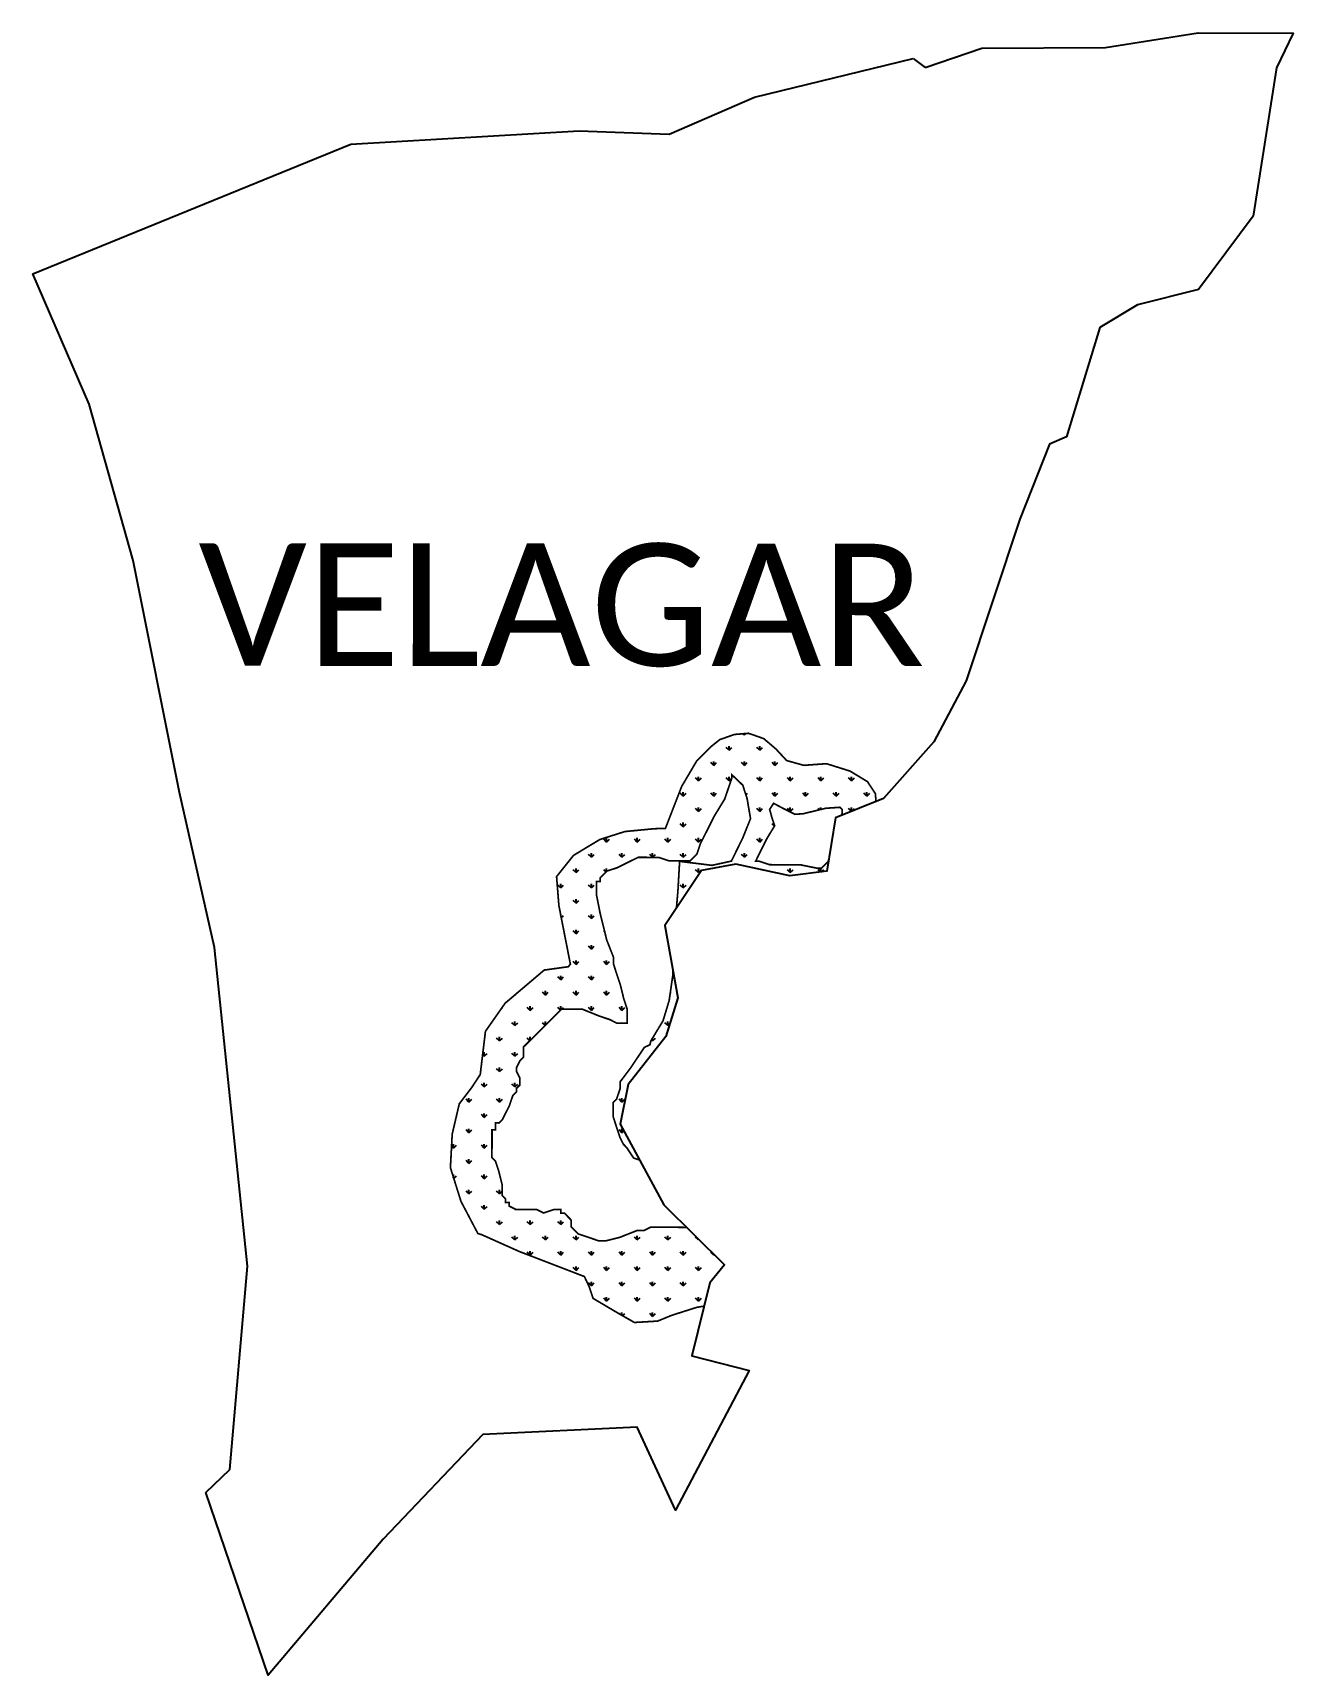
# Model space of a CAD drawing. Header units: metres. Extents: x 356579 to 358058, y 1742252 to 1744179.
import ezdxf

# ---------------------------------------------------------------- set-up
doc = ezdxf.new("R2010")
doc.units = ezdxf.units.M
doc.layers.add('MANGROOVES BUFFER ZONE', color=120, linetype='Continuous')
doc.layers.add('VILLAGE NAME', color=250, linetype='Continuous')

msp = doc.modelspace()

# ---------------------------------------------------------------- hatches: boundary and pattern name
at = {"layer": 'MANGROOVES BUFFER ZONE'}
h = msp.add_hatch(dxfattribs=at)
h.set_pattern_fill('GRASS', color=256)
h.paths.add_polyline_path([(357399, 1743207), (357376.2, 1743202), (357338.2, 1743206.7), (357336.2, 1743172.1), (357332.1, 1743123.6), (357330.1, 1743072.1), (357325.9, 1743043.2), (357318.7, 1743019.5), (357304.3, 1742995.7), (357303.4, 1742991.5), (357296.8, 1742988.3), (357280.5, 1742964), (357268.3, 1742947.8), (357268.3, 1742939.7), (357264.2, 1742927.5), (357260.1, 1742923.5), (357260.1, 1742919.4), (357260.1, 1742907.3), (357264.1, 1742895.1), (357268.1, 1742882.9), (357272.1, 1742874.8), (357276.1, 1742870.7), (357284.2, 1742858.5), (357296.4, 1742854.4), (357316.6, 1742842.2), (357340.9, 1742834), (357353.1, 1742829.9), (357357.1, 1742825.8), (357365.2, 1742821.7), (357369.2, 1742813.6), (357381.3, 1742797.3), (357385.4, 1742797.3), (357389.4, 1742785.1), (357393.5, 1742781), (357397.5, 1742777), (357393.4, 1742777), (357356.9, 1742777.1), (357332.6, 1742777.2), (357320.4, 1742777.2), (357304.2, 1742777.3), (357296.1, 1742773.3), (357288, 1742773.3), (357267.7, 1742765.3), (357251.4, 1742761.3), (357247.4, 1742761.3), (357243.3, 1742761.3), (357231.2, 1742765.4), (357219, 1742769.5), (357215, 1742773.6), (357210.9, 1742777.6), (357210.9, 1742781.7), (357210.9, 1742785.7), (357206.9, 1742789.8), (357202.9, 1742793.9), (357198.8, 1742793.9), (357198.8, 1742798), (357190.7, 1742798), (357178.5, 1742794), (357170.4, 1742798.1), (357166.4, 1742798.1), (357154.2, 1742798.1), (357146.1, 1742798.1), (357138, 1742802.2), (357138, 1742806.3), (357134, 1742806.3), (357134, 1742810.4), (357129.9, 1742814.4), (357129.9, 1742818.5), (357130, 1742826.6), (357126, 1742842.8), (357122, 1742855), (357117.9, 1742859.1), (357117.9, 1742863.2), (357118, 1742871.3), (357118, 1742883.4), (357118, 1742887.5), (357118, 1742891.6), (357122.1, 1742891.5), (357122.1, 1742895.6), (357122.1, 1742899.7), (357126.2, 1742899.6), (357130.2, 1742903.7), (357134.3, 1742911.8), (357138.4, 1742919.9), (357142.5, 1742932), (357146.6, 1742936.1), (357146.6, 1742940.1), (357150.7, 1742944.2), (357150.7, 1742948.2), (357150.7, 1742952.3), (357146.7, 1742960.4), (357146.7, 1742964.5), (357150.8, 1742972.6), (357154.8, 1742976.6), (357154.9, 1742980.7), (357154.9, 1742984.7), (357154.9, 1742988.8), (357159, 1742992.8), (357183.4, 1743017.1), (357195.6, 1743029.2), (357199.7, 1743033.2), (357207.8, 1743033.2), (357211.8, 1743033.2), (357224, 1743033.2), (357244.2, 1743025), (357256.4, 1743020.9), (357264.5, 1743016.8), (357268.6, 1743016.8), (357272.6, 1743016.8), (357276.7, 1743016.7), (357276.7, 1743020.8), (357276.7, 1743024.9), (357276.7, 1743028.9), (357276.7, 1743033), (357272.7, 1743045.2), (357268.7, 1743061.4), (357260.7, 1743085.8), (357260.7, 1743093.9), (357252.7, 1743114.2), (357244.7, 1743146.7), (357240.7, 1743167), (357240.7, 1743175.1), (357240.7, 1743179.1), (357240.8, 1743183.2), (357244.8, 1743183.2), (357244.8, 1743187.2), (357253, 1743195.3), (357265.2, 1743199.3), (357281.4, 1743207.4), (357289.5, 1743211.4), (357297.6, 1743211.4), (357313.9, 1743211.3), (357326, 1743207.2), (357334.1, 1743207.2), (357342.2, 1743207.2), (357346.3, 1743207.2), (357350.4, 1743207.2), (357354.4, 1743211.2), (357358.5, 1743215.2), (357362.6, 1743227.4), (357378.9, 1743259.8), (357391.2, 1743280), (357399.4, 1743304.3), (357399.4, 1743308.4), (357412.3, 1743296.1), (357417.5, 1743280), (357421.4, 1743256.8), (357412.3, 1743234.2)], flags=16)
h.paths.add_polyline_path([(357521.3, 1743257.8), (357568.6, 1743277), (357568, 1743286.1), (357558.7, 1743300.2), (357538.3, 1743312.6), (357510.6, 1743321.3), (357483.9, 1743319.4), (357463.8, 1743325), (357451.3, 1743338.5), (357437, 1743350.7), (357419.1, 1743357), (357402.4, 1743355.6), (357385.2, 1743349.5), (357374.6, 1743341), (357358.4, 1743324.8), (357340.6, 1743294.6), (357321.5, 1743245.3), (357308.6, 1743245), (357274.1, 1743241.7), (357244.5, 1743232.3), (357213.7, 1743213.7), (357193.8, 1743188.8), (357196.5, 1743154.8), (357210, 1743086), (357207.5, 1743083), (357179.3, 1743079.1), (357133.4, 1743040.2), (357110.3, 1743007.2), (357104.2, 1742956.5), (357094.3, 1742941.4), (357079.6, 1742922.1), (357071.3, 1742886.6), (357069.2, 1742847.1), (357081.6, 1742807.6), (357101.4, 1742769.9), (357106, 1742768.5), (357150, 1742748.8), (357226.4, 1742719.4), (357232, 1742707.6), (357236.6, 1742693.8), (357262.9, 1742678.2), (357285.1, 1742665.5), (357312.4, 1742667.1), (357328.7, 1742673.8), (357358.5, 1742683.3), (357366.8, 1742684.6), (357373.6, 1742712.2), (357390.7, 1742733.3), (357346.2, 1742777.1), (357397.5, 1742777), (357393.5, 1742781), (357389.4, 1742785.1), (357385.4, 1742797.3), (357381.3, 1742797.3), (357369.2, 1742813.6), (357365.2, 1742821.7), (357357.1, 1742825.8), (357353.1, 1742829.9), (357316.6, 1742842.2), (357296.4, 1742854.4), (357291.1, 1742856.2), (357268.3, 1742898.4), (357277.9, 1742944.8), (357322, 1743001), (357336.1, 1743046.4), (357330.3, 1743078.5), (357332.1, 1743123.6), (357334.5, 1743152), (357364, 1743196), (357404.2, 1743203.2), (357467.6, 1743189.6), (357511.1, 1743195.1)])
h.paths.add_polyline_path([(357513.6, 1743210.6), (357521.3, 1743257.8), (357528.4, 1743260.7), (357529, 1743263.3), (357529, 1743267.4), (357526.3, 1743270.1), (357509.7, 1743269), (357483.3, 1743262.6), (357473.6, 1743261.9), (357459.4, 1743269), (357448.5, 1743274.8), (357443.9, 1743267.7), (357446.5, 1743258.1), (357449.7, 1743248.4), (357440.7, 1743233.6), (357427.4, 1743206.9), (357431.5, 1743206.9), (357443.6, 1743202.8), (357480.1, 1743202.6), (357500.4, 1743198.5), (357504.5, 1743198.5), (357508.5, 1743202.5), (357512.6, 1743206.6)])

# ---------------------------------------------------------------- linework, layer by layer
at = {"color": 3}
for points in [[(357626.4, 1744138.6), (357693, 1744161), (357838, 1744161.9), (357946.7, 1744179.1), (358058.3, 1744178.8), (358038.9, 1744138), (358011.4, 1743963.9), (357947.1, 1743877.8), (357875.4, 1743859.9), (357831.3, 1743833.1), (357792.3, 1743704.9), (357772.5, 1743696.3), (357737.6, 1743608.3), (357674.4, 1743418.5), (357636.7, 1743347.1), (357577.5, 1743280.6), (357521.3, 1743257.8), (357511.1, 1743195.1), (357467.6, 1743189.6), (357404.2, 1743203.2), (357364, 1743196), (357320.7, 1743131.4), (357336.1, 1743046.4), (357322, 1743001), (357277.9, 1742944.8), (357268.3, 1742898.4), (357319.5, 1742803.4), (357390.7, 1742733.3), (357373.6, 1742712.2), (357352.5, 1742626.3), (357419.7, 1742609.1), (357333.3, 1742445), (357288.3, 1742542.5), (357107.1, 1742533.9), (356990.1, 1742411), (356855.4, 1742251.5), (356782, 1742465.8), (356810.2, 1742492.8), (356831.2, 1742731.4), (356792.2, 1743105.4), (356751.2, 1743287.4), (356696.9, 1743559.8), (356645.1, 1743743.1), (356579.1, 1743896.3), (356952.3, 1744048.3), (357220.3, 1744063.9), (357325.8, 1744060.2), (357426.2, 1744103.7), (357612.3, 1744149.1)], [(357612.3, 1744149.1), (357626.4, 1744138.6)]]:
    msp.add_lwpolyline(points, dxfattribs=at)
at = {"layer": 'MANGROOVES BUFFER ZONE', "const_width": 2}
for points in [[(357568.6, 1743277), (357568, 1743286.1), (357558.7, 1743300.2), (357538.3, 1743312.6), (357510.6, 1743321.3), (357483.9, 1743319.4), (357463.8, 1743325), (357451.3, 1743338.5), (357437, 1743350.7), (357419.1, 1743357), (357402.4, 1743355.6), (357385.2, 1743349.5), (357374.6, 1743341), (357358.4, 1743324.8), (357340.6, 1743294.6), (357321.5, 1743245.3), (357308.6, 1743245), (357274.1, 1743241.7), (357244.5, 1743232.3), (357213.7, 1743213.7), (357193.8, 1743188.8), (357196.5, 1743154.8), (357210, 1743086), (357207.5, 1743083), (357179.3, 1743079.1), (357133.4, 1743040.2), (357110.3, 1743007.2), (357104.2, 1742956.5), (357094.3, 1742941.4), (357079.6, 1742922.1), (357071.3, 1742886.6), (357069.2, 1742847.1), (357081.6, 1742807.6), (357101.4, 1742769.9), (357106, 1742768.5), (357150, 1742748.8), (357226.4, 1742719.4), (357232, 1742707.6), (357236.6, 1742693.8), (357262.9, 1742678.2), (357285.1, 1742665.5), (357312.4, 1742667.1), (357328.7, 1742673.8), (357358.5, 1742683.3), (357366.8, 1742684.6)], [(357346.2, 1742777.1), (357332.6, 1742777.2), (357320.4, 1742777.2), (357304.2, 1742777.3), (357296.1, 1742773.3), (357288, 1742773.3), (357267.7, 1742765.3), (357251.4, 1742761.3), (357247.4, 1742761.3), (357243.3, 1742761.3), (357231.2, 1742765.4), (357219, 1742769.5), (357215, 1742773.6), (357210.9, 1742777.6), (357210.9, 1742781.7), (357210.9, 1742785.7), (357206.9, 1742789.8), (357202.9, 1742793.9), (357198.8, 1742793.9), (357198.8, 1742798), (357190.7, 1742798), (357178.5, 1742794), (357170.4, 1742798.1), (357166.4, 1742798.1), (357154.2, 1742798.1), (357146.1, 1742798.1), (357138, 1742802.2), (357138, 1742806.3), (357134, 1742806.3), (357134, 1742810.4), (357129.9, 1742814.4), (357129.9, 1742818.5), (357130, 1742826.6), (357126, 1742842.8), (357122, 1742855), (357117.9, 1742859.1), (357117.9, 1742863.2), (357118, 1742871.3), (357118, 1742883.4), (357118, 1742887.5), (357118, 1742891.6), (357122.1, 1742891.5), (357122.1, 1742895.6), (357122.1, 1742899.7), (357126.2, 1742899.6), (357130.2, 1742903.7), (357134.3, 1742911.8), (357138.4, 1742919.9), (357142.5, 1742932), (357146.6, 1742936.1), (357146.6, 1742940.1), (357150.7, 1742944.2), (357150.7, 1742948.2), (357150.7, 1742952.3), (357146.7, 1742960.4), (357146.7, 1742964.5), (357150.8, 1742972.6), (357154.8, 1742976.6), (357154.9, 1742980.7), (357154.9, 1742984.7), (357154.9, 1742988.8), (357159, 1742992.8), (357183.4, 1743017.1), (357195.6, 1743029.2), (357199.7, 1743033.2), (357207.8, 1743033.2), (357211.8, 1743033.2), (357224, 1743033.2), (357244.2, 1743025), (357256.4, 1743020.9), (357264.5, 1743016.8), (357268.6, 1743016.8), (357272.6, 1743016.8), (357276.7, 1743016.7), (357276.7, 1743020.8), (357276.7, 1743024.9), (357276.7, 1743028.9), (357276.7, 1743033), (357272.7, 1743045.2), (357268.7, 1743061.4), (357260.7, 1743085.8), (357260.7, 1743093.9), (357252.7, 1743114.2), (357244.7, 1743146.7), (357240.7, 1743167), (357240.7, 1743175.1), (357240.7, 1743179.1), (357240.8, 1743183.2), (357244.8, 1743183.2), (357244.8, 1743187.2), (357253, 1743195.3), (357265.2, 1743199.3), (357281.4, 1743207.4), (357289.5, 1743211.4), (357297.6, 1743211.4), (357313.9, 1743211.3), (357326, 1743207.2), (357334.1, 1743207.2), (357342.2, 1743207.2), (357346.3, 1743207.2), (357350.4, 1743207.2), (357354.4, 1743211.2), (357358.5, 1743215.2), (357362.6, 1743227.4), (357378.9, 1743259.8), (357391.2, 1743280), (357399.4, 1743304.3), (357399.4, 1743308.4), (357412.3, 1743296.1), (357417.5, 1743280), (357421.4, 1743256.8), (357412.3, 1743234.2), (357399, 1743207), (357376.2, 1743202), (357338.2, 1743206.7), (357336.2, 1743172.1), (357334.5, 1743152)], [(357513.6, 1743210.6), (357512.6, 1743206.6), (357508.5, 1743202.5), (357504.5, 1743198.5), (357500.4, 1743198.5), (357480.1, 1743202.6), (357455.8, 1743202.7), (357443.6, 1743202.8), (357431.5, 1743206.9), (357427.4, 1743206.9), (357440.7, 1743233.6), (357449.7, 1743248.4), (357446.5, 1743258.1), (357443.9, 1743267.7), (357448.5, 1743274.8), (357459.4, 1743269), (357473.6, 1743261.9), (357483.3, 1743262.6), (357509.7, 1743269), (357526.3, 1743270.1), (357529, 1743267.4), (357529, 1743263.3), (357528.4, 1743260.7)], [(357330.3, 1743078.5), (357330.1, 1743072.1), (357325.9, 1743043.2), (357318.7, 1743019.5), (357304.3, 1742995.7), (357303.4, 1742991.5), (357296.8, 1742988.3), (357280.5, 1742964), (357268.3, 1742947.8), (357268.3, 1742939.7), (357264.2, 1742927.5), (357260.1, 1742923.5), (357260.1, 1742919.4), (357260.1, 1742907.3), (357264.1, 1742895.1), (357268.1, 1742882.9), (357272.1, 1742874.8), (357276.1, 1742870.7), (357284.2, 1742858.5), (357291.1, 1742856.2)]]:
    msp.add_lwpolyline(points, dxfattribs=at)

# ---------------------------------------------------------------- texts
at = {"layer": 'VILLAGE NAME', "insert": (356773.6, 1743579.9), "char_height": 143.7, "attachment_point": 1, "rotation": 359.9793}
msp.add_mtext_dynamic_manual_height_columns('{\\fCalibri|b0|i0|c0|p34;VELAGAR}', width=1418, gutter_width=718.5, heights=[0], dxfattribs=at)

doc.saveas('drawing.dxf')
